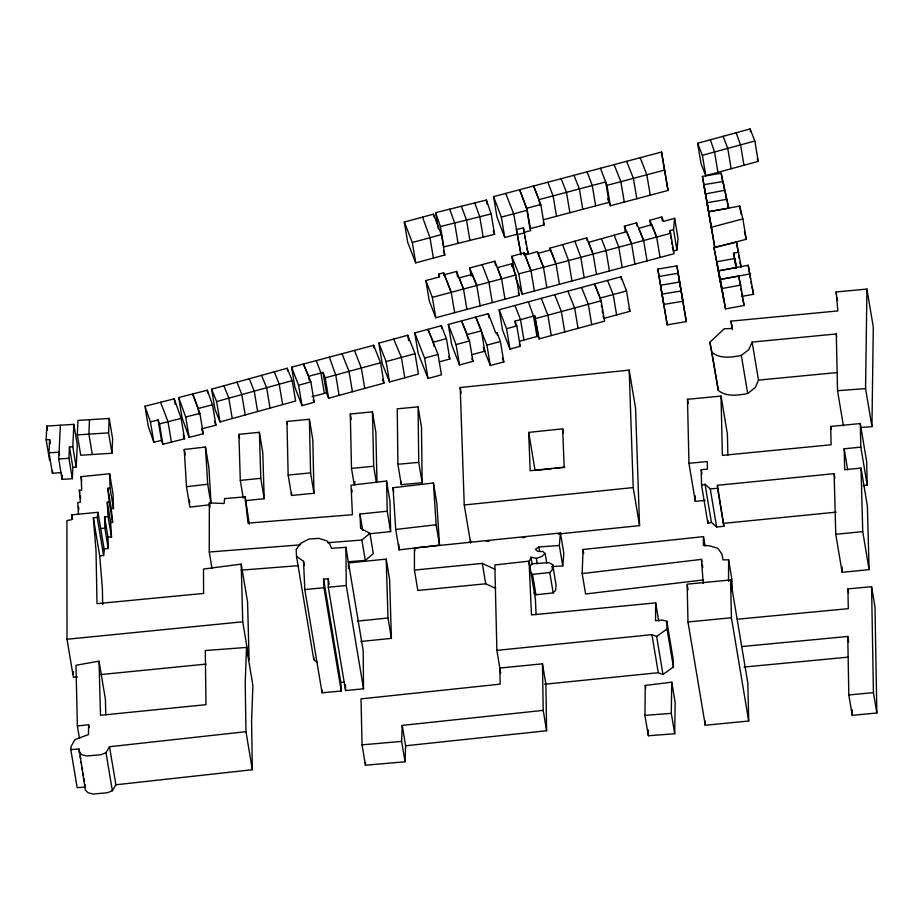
<?xml version="1.0" encoding="UTF-8"?>
<svg xmlns="http://www.w3.org/2000/svg" width="923" height="923" viewBox="0 0 923 923"><rect width="100%" height="100%" fill="white"/><g stroke="black" fill="none" stroke-linecap="round" stroke-linejoin="round"><path stroke-width="1.38" d="M495.709 588.401L485.706 583.786L417.842 590.466L414.427 570.079L414.439 548.031L560.434 532.975L563.849 553.35L562.742 565.88L551.816 566.653M211.967 568.314L209.244 552.012L209.348 502.908L224.127 503.508L224.589 498.593L245.16 496.851L249.325 524.149M728.501 581.386L728.628 559.834L723.009 559.88L721.89 553.938L717.702 548.25L709.452 545.805L703.338 545.355L703.488 536.621L583.024 549.508L582.182 573.587L585.597 593.974L703.476 579.932M731.962 591.712L732.031 580.221L728.628 559.834M500.739 673.478L496.874 650.369L494.843 564.957L529.041 561.138L531.475 614.914L655.665 602.869L655.549 620.706L662.137 620.037L666.821 621.248L673.179 659.299L673.409 667.029L662.979 674.459L658.284 672.705L544.489 684.243M644.935 715.371L645.281 685.431L671.748 682.189L675.163 702.565L674.701 733.739L648.35 735.746L644.935 715.371L671.298 713.352L671.748 682.189M648.35 735.746L648.419 730.047M860.732 427.487L871.935 426.645L865.578 388.595L866.928 289.072L836.123 291.968L837.876 310.913L731.028 321.135L732.089 328.461L724.197 328.784L709.879 342.26L718.302 390.371C726.389 397.167 738.112 395.367 747.688 393.463L755.199 387.625L758.498 380.126L752.13 342.087L836.296 333.964L836.757 336.78M871.935 426.645L873.296 327.123L866.928 289.072M79.505 738.654L77.382 725.974L75.974 665.264L99.026 661.156L100.503 715.29L205.991 704.676L205.298 650.542L246.522 647.438L245.218 682.962L245.968 731.674L109.525 746.73L115.894 784.781L112.364 790.734L107.322 792.765L92.992 794.045L88.077 792.707L85.331 790.088L79.055 749.026L70.794 749.603L77.163 787.642L85.424 787.077L84.951 784.25M405.047 761.775L401.632 741.388L402.209 725.409L543.209 710.364L542.47 663.822L499.828 668.044L500.151 684.151L361.02 698.873L362.047 744.849L365.45 765.236L405.047 761.775L405.624 745.784L402.209 725.409M89.496 419.7L88.896 434.122L92.312 454.508L111.971 453.251L112.629 438.817L109.214 418.442L77.982 420.438L77.324 434.883L80.739 455.258L92.312 454.508M97.976 512.323L97.227 517.445L93.35 517.757L99.707 555.808L103.584 555.496L104.345 550.362L97.976 512.323L71.856 514.803L71.648 519.661L66.906 520.618L67.01 639.247L73.379 677.297L77.67 676.871M60.999 472.645L52.426 473.199L49.011 452.812L49.623 439.579L46.15 439.786L49.565 460.173M52.426 473.199L52.542 470.545M111.971 453.251L108.568 432.864L109.214 418.442M46.15 439.786L46.808 426.068L73.863 424.361L77.267 444.748L76.217 467.153L72.859 467.373L72.34 478.702L62.106 479.349L58.703 458.973L60.399 425.215M72.34 478.702L68.925 458.316L69.456 446.986L72.802 446.767L73.863 424.361M62.106 479.349L62.326 475.137M529.744 569.468L529.94 565.937L532.721 563.722L549.093 562.638L552.681 564.726L556.084 585.113L555.611 590.27L553.189 592.912L535.951 594.747L534.002 593.051M562.742 565.88L559.326 545.493L560.434 532.975M552.681 564.726L552.196 569.895L549.773 572.525L532.548 574.36L530.587 572.664M673.075 251.068L676.94 250.052L673.536 229.665L674.644 218.301L663.66 221.382L661.745 216.963L649.838 220.297L650.75 225.731M676.94 250.052L678.059 238.688L674.644 218.301M70.794 749.603L71.14 746.303L75.051 739.554L88.458 734.581L88.643 724.728L77.382 725.974M528.556 563.491L531.025 557.227L536.344 558.346L541.72 556.5L545.158 553.581L542.77 551.493L537.821 551.435L535.421 549.3L538.847 546.958L559.326 545.493M752.13 342.087L748.83 349.586L741.319 355.424C731.743 357.328 720.021 359.116 711.933 352.332L709.879 342.26M78.963 752.037L81.709 754.656L86.635 755.995L100.953 754.714L105.995 752.683L109.525 746.73M327.642 542.724L361.874 540.036L369.915 533.298L360.628 528.394L359.982 514.019L387.233 511.215L386.564 480.998L351.017 485.233L352.448 514.699L247.999 523.122L245.16 496.851M348.167 561.761L365.289 560.423L373.319 553.685L369.915 533.298M496.874 650.369L651.915 634.655L656.622 636.42L667.041 628.99L666.821 621.248M716.629 527.01L711.414 522.303L707.929 523.387L701.561 485.348L705.045 484.252L710.272 488.959L716.629 527.01L723.886 526.272L717.436 485.29L834.127 473.661L834.83 477.895M514.734 273.993L511.78 256.317L524.091 252.821L530.979 270.612L534.382 290.999L522.187 294.264L515.692 277.961M550.281 250.906L549.82 248.183L586.682 237.892L593.085 254.033L596.489 274.419L534.382 290.999M634.966 264.14L631.563 243.764L626.752 231.673L588.528 242.334L593.085 254.033L670.663 233.311L674.067 253.698L596.489 274.419M625.309 231.65L624.398 226.216L636.466 222.847L643.666 240.534L647.069 260.909M261.567 375.361L287.191 368.242L292.199 380.634L295.614 401.02L220.032 421.938L215.024 409.547L211.621 389.16L261.567 375.361L266.643 387.729L270.058 408.104M514.953 321.158L516.822 325.9L520.226 346.287L509.958 349.079L502.562 330.122L499.158 309.747L594.504 283.949L601.196 300.76L604.6 321.146L539.17 338.868L534.717 315.793L514.953 321.158L515.634 325.242M519.753 341.164L538.132 336.18L534.717 315.793M292.199 380.634L216.628 401.551L211.621 389.16M301.994 405.635L298.591 385.249L310.843 381.868L314.258 402.255L301.994 405.635L295.002 387.579L291.587 367.204L373.642 345.306L380.553 362.762L383.968 383.149L328.611 398.228L326.454 392.84L323.05 372.465L308.617 376.296L303.448 364.043L310.843 381.868M710.375 139.8L750.099 128.955L754.841 140.988L758.245 161.375L705.783 175.682L701.03 163.648L697.615 143.261L710.375 139.8L714.529 151.983L717.944 172.37M697.615 143.261L702.38 155.306L754.841 140.988M378.811 343.148L407.735 335.257L415.027 353.682L418.431 374.057L389.518 381.96L382.226 363.535L378.811 343.148L386.114 361.574L389.518 381.96M380.553 362.762L325.208 377.853L323.05 372.465M386.114 361.574L415.027 353.682M422.538 217.124L433.418 214.171L441.413 234.604L444.828 254.99L415.719 262.87L407.724 242.426L404.309 222.039L422.538 217.124L429.98 237.707L433.395 258.094M441.413 234.604L412.316 242.484L404.309 222.039M603.1 315.735L603.561 318.458L629.936 311.328L626.532 290.941L620.983 276.773L594.504 283.949L600.146 298.071L600.827 302.156M433.948 346.275L433.268 342.202L427.972 329.326L438.044 354.455L441.459 374.83L428.03 378.465L418.165 353.301L414.75 332.915L441.332 325.715L446.409 338.637L449.813 359.012L439.302 361.874M433.268 342.202L446.409 338.637M626.532 290.941L600.146 298.071M535.767 318.481L601.196 300.76M499.158 309.747L506.542 328.692L516.822 325.9M471.088 276.115L469.726 267.97L494.866 261.221L501.581 278.827L504.996 299.202L435.76 317.743L429.276 300.91L425.872 280.534L439.613 276.854L438.575 274.154L443.628 272.804L451.243 292.303L454.647 312.678M483.952 349.494L490.321 365.531L503.82 361.908L500.404 341.522L497.001 332.695L495.766 333.03L488.325 313.716L448.301 324.458L451.716 344.833L459.481 364.954L472.957 361.343L469.542 340.956L461.558 320.904L467.073 334.634L467.765 338.706M414.75 332.915L424.615 358.089L438.044 354.455M466.923 309.401L463.508 289.014L456.631 271.431L444.367 274.719L451.243 292.303M515.83 275.008L511.527 263.851L497.359 267.647L501.581 278.827L515.83 275.008L519.234 295.395L504.996 299.202M511.78 256.317L518.772 273.877L593.085 254.033M425.872 280.534L432.345 297.368L501.581 278.827M467.073 334.634L481.402 330.803L484.806 351.19L471.791 354.674M448.301 324.458L456.066 344.579L469.542 340.956M481.402 330.803L475.76 317.097L486.906 345.144L500.404 341.522M517.088 234.223L504.766 237.511L496.978 216.997L493.574 196.622L661.526 152.053L668.044 190.45L610.38 205.748L607.646 198.595M523.895 232.411L530.702 230.6L527.287 210.213L519.649 189.7L526.572 208.31L529.987 228.685L544.201 224.924L540.797 204.537L533.586 185.996L538.94 199.633L605.661 181.946L609.065 202.322L543.635 219.674M664.629 170.063L606.965 185.361L600.446 168.274M527.287 210.213L501.351 217.124L493.574 196.622M742.853 218.889L746.257 239.265L714.817 247.629L711.402 227.254L742.853 218.889L739.715 206.071L708.679 211.748L702.403 176.42L721.186 173.236L728.789 208.16L708.679 211.748M312.02 396.682L326.454 392.84M526.572 208.31L540.797 204.537M670.11 233.404L669.66 230.692L673.536 229.665M199.033 413.931L198.122 408.485L192.676 393.971L199.876 413.4L203.291 433.787L189.111 437.375L182.119 417.923L178.716 397.536L207.294 390.233L212.521 404.816L215.936 425.203L201.537 428.872M198.122 408.485L212.521 404.816M144.934 406.247L174.228 398.817L181.15 418.407L184.565 438.794L162.886 444.263L161.49 440.352L158.075 419.965L150.437 421.903L144.934 406.247L148.349 426.622L153.853 442.29L161.49 440.352M178.716 397.536L185.696 417L199.876 413.4M158.075 419.965L159.483 423.888L181.15 418.407M474.768 202.945L486.375 200.049L491.151 213.917L494.566 234.304L443.813 246.914L440.398 226.539L435.644 212.659L474.768 202.945L479.741 216.743L483.156 237.119M440.398 226.539L491.151 213.917M713.917 247.376L720.286 279.404L738.7 276.115L740.719 285.126L744.123 305.501L725.501 308.882L713.917 247.376L736.485 242.08L741.273 267.128M523.422 254.333L528.164 253.306L523.399 227.946L516.315 229.481L521.045 254.84L513.673 213.836L505.723 193.392M517.641 234.465L524.749 232.931M735.585 265.432L733.543 253.202L738.769 252.175M705.507 193.911L724.878 190.265L726.47 199.772M721.994 291.218L718.579 270.831L748.218 265.282L753.583 294.275L741.354 296.525M718.579 270.831L736.75 267.508L733.543 253.202M723.69 299.79L720.286 279.404L750.18 273.889M720.286 279.404L722.098 288.507L740.719 285.126M660.545 285.242L679.651 282.011L676.882 265.882L657.787 269.089L667.237 324.827L686.331 321.619L678.151 273.243L659.057 276.462L657.787 269.089M662.056 294.114L681.139 290.987L682.928 301.244L663.822 304.44L659.057 276.462M241.215 564.115L242.737 621.79L249.095 659.83L247.583 602.154L241.215 564.115L203.487 569.053L203.591 593.431L97.007 603.665L96.015 550.673L93.35 517.757M108.095 516.649L107.241 502.262L109.214 502.02L112.618 522.395L110.656 522.649L111.51 537.024L108.003 537.174L104.587 516.788L108.095 516.649L111.51 537.024M582.182 573.587L701.48 559.384L701.942 562.095M393.025 487.725L433.441 482.983L436.844 503.358L439.533 545.124L399.117 549.866L395.713 529.49L393.025 487.725L393.717 491.797M395.713 529.49L436.118 524.749L433.441 482.983M186.481 486.721L207.71 484.252L205.46 447.044L184.254 449.466L186.481 486.721L189.896 507.096L209.706 504.8M115.894 784.781L252.337 769.724L251.587 721.013L252.89 685.477L246.522 647.438M405.624 745.784L546.612 730.751L545.885 684.197L542.47 663.822M562.672 428.837L564.149 467.142L530.183 470.73L528.694 432.402L562.672 428.837L563.388 433.06M536.471 470.303L552.046 468.665M554.885 468.365L564.795 467.326M470.511 540.163L470.615 543.024L464.246 504.973L460.208 387.533L629.186 370.111L635.555 408.162L639.558 525.625L557.954 534.025M243.257 498.062L240.292 480.398L238.907 434.375L259.375 432.287L262.79 452.674L264.197 498.708L245.068 500.647M78.455 514.249L77.763 502.55L80.393 502.297L79.32 490.217L81.743 490.101L81.086 476.66L109.629 473.753L113.044 494.14L113.483 508.538L111.268 508.631L107.853 488.244L110.068 488.163L113.483 508.538M464.246 504.973L633.201 487.575L629.186 370.111M369.119 533.817L390.637 531.602L389.968 501.385L386.564 480.998M486.363 541.397L489.225 541.109M522.153 537.717L525.014 537.417M357.316 621.121L387.995 617.995L386.195 559.107L348.386 562.938M360.731 641.497L391.41 638.381L389.61 579.494L386.195 559.107M240.292 480.398L260.794 478.333L259.375 432.287M710.272 488.959L717.517 488.232L717.436 485.29M705.184 500.404L695.307 501.362L688.95 463.311L687.497 399.313L721.025 396.071L722.374 455.374L831.127 444.771L830.677 426.449L860.294 423.542L866.651 461.592L867.205 485.186L863.04 485.602M834.127 473.661L835.765 534.279L842.134 572.329L869.097 569.641L867.389 506.139L861.021 468.088L844.695 469.703L844.164 448.786L860.836 447.136L860.294 423.542M723.805 523.329L836.226 512.138M414.427 570.079L482.291 563.399L494.797 569.179M835.765 534.279L862.728 531.602L861.021 468.088M345.894 547.316L363.177 650.588L363.535 688.789L345.571 690.554L328.3 587.282L346.252 585.517L345.894 547.316L331.484 548.343L329.511 543.555L326.938 540.913L318.793 538.351L308.917 539.067L300.483 543.405L296.179 549.439L296.502 556.304L313.785 659.576L317.524 662.818M67.01 639.247L242.737 621.79M100.526 674.598L206.244 664.087M354.236 484.713L351.501 468.411L350.302 414L372.442 411.843L375.857 432.229L376.988 482.337M286.961 421.465L309.39 419.284L312.805 439.671L313.993 493.274L291.564 495.455L288.149 475.068L286.961 421.465L287.422 424.188M758.498 380.126L836.953 372.569M351.501 468.411L373.677 466.253L372.442 411.843M288.149 475.068L310.578 472.888L309.39 419.284M688.95 463.311L707.272 461.535L707.445 469.149L701.215 469.726L701.561 485.348M100.699 528.521L104.864 528.118L104.587 516.788M104.114 548.897L108.268 548.504L108.003 537.174M730.566 579.932L687.127 584.167L687.993 621.975L705.276 725.247L748.703 721.025L747.849 683.205L730.566 579.932L731.42 617.752L748.703 721.025M687.993 621.975L731.42 617.752M304.809 589.543L323.961 587.732L341.245 691.004L322.081 692.815L304.809 589.543L303.529 561.346L296.502 556.304M737.235 619.218L848.283 608.661L847.925 588.909L871.577 586.682L874.992 607.057L876.85 712.983L852.217 715.348L848.814 694.961L847.764 636.466L742.034 646.527M744.019 667.052L848.318 657.13M848.814 694.961L873.435 692.608L871.577 586.682M418.084 406.893L397.248 408.808L397.894 464.281L401.297 484.667L422.157 482.741L421.488 427.268L418.084 406.893L418.742 462.365L422.157 482.741M397.894 464.281L418.742 462.365M362.047 744.849L401.632 741.388M323.961 587.732L323.558 579.125L328.219 578.744L329.165 584.409M323.558 579.125L340.841 682.397L344.325 682.109M209.244 552.012L300.54 544.847M241.18 570.149L298.244 565.672M836.296 333.964L837.542 390.706L865.578 388.595M77.324 434.883L108.568 432.864M49.011 452.812L59.026 452.166L59.476 454.889M58.703 458.973L68.925 458.316M393.694 339.099L401.378 357.397L404.782 377.784M480.179 305.859L476.776 285.472L472.184 274.408L459.112 277.904L463.508 289.014M313.197 399.705L314.258 402.255M483.271 347.452L484.806 351.19M624.398 226.216L631.563 243.764M649.838 220.297L656.657 237.073L660.06 257.448M607.507 280.419L613.195 294.552L616.61 314.939M581.548 287.457L588.309 304.255L591.724 324.642M567.876 291.137L574.637 307.959L578.052 328.346M469.726 267.97L476.776 285.472M626.59 161.329L633.409 178.347L636.812 198.733M274.258 371.819L279.219 384.233L282.634 404.609M471.895 358.666L472.957 361.343M249.314 378.742L254.24 391.156L257.655 411.531M643.666 240.534L638.797 228.304L651.765 224.693L656.657 237.073M573.956 175.289L579.367 188.915L582.771 209.302M554.688 294.714L561.357 311.536L564.761 331.922M382.48 379.399L383.968 383.149M342.029 353.74L349.009 371.358L352.424 391.744M223.92 385.779L228.835 398.194L232.25 418.569M614.13 164.629L620.867 181.681L624.283 202.068M757.195 158.698L758.245 161.375M561.126 178.693L566.491 192.342L569.895 212.728M549.82 248.183L556.027 263.932L559.43 284.319M556.027 263.932L550.512 249.891L538.074 253.375L543.462 267.301L546.866 287.688M519.303 343.91L520.226 346.287M448.797 356.428L449.813 359.012M628.932 308.755L629.936 311.328M514.976 305.467L520.514 319.646L523.929 340.022M443.328 251.16L444.828 254.99M354.444 350.428L361.32 368.012L364.723 388.387M601.415 238.734L606.03 250.571L609.434 270.958M543.174 222.27L544.201 224.924M543.462 267.301L537.371 251.644L525.037 255.094L530.979 270.612M541.305 298.348L547.87 315.193L551.285 335.568M538.132 336.18L539.17 338.868M640.216 157.718L646.827 174.805L650.242 195.18M547.801 182.235L553.096 195.872L556.5 216.259M482.094 264.659L488.902 282.23L492.305 302.606M502.354 358.124L503.82 361.908M291.587 367.204L298.591 385.249M237.003 382.157L241.814 394.594L245.23 414.969M518.288 292.914L519.234 295.395M614.176 235.169L618.779 247.179L622.194 267.566M669.66 230.692L670.663 233.311M160.579 402.266L168.009 421.73L171.424 442.117M723.159 136.304L727.751 148.384L731.166 168.759M587.063 171.805L592.254 185.488L595.67 205.875M316.254 360.628L320.95 373.007L324.365 393.394M562.592 244.63L568.58 260.586L571.995 280.973M461.373 206.267L466.507 220.032L469.922 240.407M201.849 429.899L203.291 433.787M574.879 241.215L580.786 257.309L584.201 277.685M736.162 132.762L740.558 144.876L743.973 165.252M528.383 301.833L533.54 316.127L536.955 336.514M449.697 209.163L454.67 222.962L458.073 243.349M329.338 357.143L335.73 374.98L339.133 395.367M214.505 421.223L215.936 425.203M183.181 434.871L184.565 438.794M493.263 230.519L494.566 234.304M526.814 248.333L528.164 253.306M744.376 231.581L746.257 239.265M751.91 286.891L753.583 294.275M739.9 262.455L741.042 267.508M742.692 299.075L744.123 305.501M714.817 247.629L703.868 184.658L723.009 181.531L724.601 191.049M711.402 227.254L702.403 176.42M668.044 190.45L661.526 152.053M680.297 286.268L686.331 321.619M661.203 289.464L667.237 324.827M836.123 291.968L836.596 294.783M837.069 297.598L837.542 300.413M860.836 447.136L867.205 485.186M862.728 531.602L869.097 569.641M837.542 390.706L843.437 425.941M844.164 448.786L847.695 469.922M830.677 426.449L831.15 429.264M873.435 692.608L876.85 712.983M847.925 588.909L848.606 592.981M847.764 636.466L848.675 641.912M750.099 128.955L750.561 131.677M739.715 206.071L741.077 214.228M748.218 265.282L749.591 273.439M750.041 276.15L750.491 278.873M750.953 281.584L751.403 284.307M736.485 242.08L738.308 252.948M738.758 255.659L739.219 258.382M728.224 207.49L726.863 199.333L707.064 202.702L712.083 232.135M738.7 276.115L740.292 285.622M740.754 288.345L741.204 291.068M741.665 293.779L742.115 296.502M721.186 173.236L722.778 182.742M736.335 268.051L734.743 258.532L716.767 261.74L720.182 282.126M741.319 355.424L747.688 393.463M731.028 321.135L732.447 329.592M702.38 155.306L705.783 175.682M722.098 288.507L725.501 308.882M721.025 396.071L727.393 434.11L727.878 455.293M711.933 352.332L718.302 390.371M717.517 488.232L723.886 526.272M676.882 265.882L681.139 290.987M670.571 236.126L671.021 238.838M671.483 241.561L671.932 244.272M672.382 246.995L672.844 249.718M661.745 216.963L662.426 221.035M705.045 484.252L711.414 522.303M701.215 469.726L701.93 473.961M687.497 399.313L688.2 403.547M703.488 536.621L705.08 546.128M702.391 564.818L702.853 567.53M636.466 222.847L636.916 225.57M687.37 585.586L688.073 589.832M606.965 185.361L610.38 205.748M620.983 276.773L621.433 279.496M667.041 628.99L673.409 667.029M655.665 602.869L658.734 621.191M671.298 713.352L674.701 733.739M633.201 487.575L639.558 525.625M601.288 304.867L601.738 307.59M602.2 310.301L602.65 313.024M656.622 636.42L662.979 674.459M586.682 237.892L587.132 240.615M651.915 634.655L658.284 672.705M645.281 685.431L645.731 688.143M538.94 199.633L539.851 205.068M583.024 549.508L583.705 553.581M523.399 227.946L524.31 233.392M524.772 236.103L525.222 238.826M525.672 241.538L526.133 244.26M524.091 252.821L524.552 255.533M518.772 273.877L522.187 294.264M511.527 263.851L511.988 266.562M501.351 217.124L504.766 237.511M528.694 432.402L535.063 470.453M549.773 572.525L553.189 592.912M486.375 200.049L487.056 204.121M545.158 553.581L546.751 563.088M506.542 328.692L509.958 349.079M494.866 261.221L495.559 265.305M538.847 546.958L539.528 551.031M536.344 558.346L537.255 563.78M497.001 332.695L497.451 335.407M531.025 557.227L532.156 564.022M532.548 574.36L535.951 594.747M488.325 313.716L489.005 317.789M529.041 561.138L535.409 599.189L536.113 614.753M486.906 345.144L490.321 365.531M543.209 710.364L546.612 730.751M456.631 271.431L457.543 276.877M435.644 212.659L438.367 228.962M456.066 344.579L459.481 364.954M443.628 272.804L444.078 275.516M433.418 214.171L433.868 216.893M460.208 387.533L461.142 393.163M438.575 274.154L439.025 276.865M482.291 563.399L485.706 583.786M441.332 325.715L441.782 328.438M432.345 297.368L435.76 317.743M412.316 242.484L415.719 262.87M424.615 358.089L428.03 378.465M407.735 335.257L408.647 340.691M436.118 524.749L439.533 545.124M414.439 548.031L414.9 550.754M373.642 345.306L374.092 348.017M387.233 511.215L390.637 531.602M373.677 466.253L376.399 482.556M387.995 617.995L391.41 638.381M350.302 414L351.202 419.434M359.982 514.019L362.704 530.333M361.874 540.036L365.289 560.423M351.698 489.305L352.148 492.028M325.208 377.853L328.611 398.228M346.252 585.517L363.535 688.789M308.836 377.657L309.297 380.38M310.578 472.888L313.993 493.274M287.191 368.242L287.653 370.965M303.529 561.346L304.244 565.58M260.794 478.333L264.197 498.708M238.907 434.375L239.588 438.448M216.628 401.551L220.032 421.938M207.294 390.233L207.744 392.956M205.46 447.044L208.875 467.419L211.044 503.208M207.71 484.252L210.894 503.277M209.348 502.908L210.04 506.981M245.968 731.674L252.337 769.724M185.696 417L189.111 437.375M184.254 449.466L185.165 454.901M174.228 398.817L175.139 404.251M159.483 423.888L162.886 444.263M150.437 421.903L153.853 442.29M107.241 502.262L110.656 522.649M104.864 528.118L108.268 548.504M97.227 517.445L103.584 555.496M81.086 476.66L81.766 480.733M72.802 446.767L76.217 467.153M79.32 490.217L79.77 492.94M80.232 495.651L80.682 498.374M69.456 446.986L72.859 467.373M78.443 506.623L78.893 509.346M99.026 661.156L105.395 699.196L105.822 714.875M71.856 514.803L72.571 519.026M105.995 752.683L112.364 790.734M49.623 439.579L50.304 443.651M46.808 426.068L47.488 430.153M88.643 724.728L89.116 727.543M79.055 749.026L79.77 753.249M80.232 756.075L80.705 758.891M81.178 761.706L81.651 764.521M82.124 767.348L82.597 770.163M83.07 772.978L83.543 775.805M84.005 778.62L84.478 781.435M111.268 508.631L112.618 522.395M107.853 488.244L109.214 502.02M99.707 555.808L102.384 588.712L102.672 604.473M701.48 559.384L703.188 583.382M398.759 544.305L399.117 549.866M189.469 499.931L189.63 502.804M340.841 682.397L341.245 691.004M313.658 656.83L313.785 659.576M321.954 689.989L322.081 692.815M348.433 564.357L348.559 568.614M109.629 473.753L110.068 488.163M841.984 566.687L842.134 572.329M707.872 520.549L707.929 523.387M705.172 721.048L705.276 725.247M695.181 495.674L695.307 501.362M365.393 762.363L365.45 765.236M354.755 481.633L354.824 484.494M291.495 492.628L291.564 495.455M852.125 709.637L852.217 715.348M401.263 481.818L401.297 484.667M345.525 684.866L345.571 690.554M328.219 578.744L328.3 587.282M73.379 671.575L73.379 674.436"/></g></svg>
